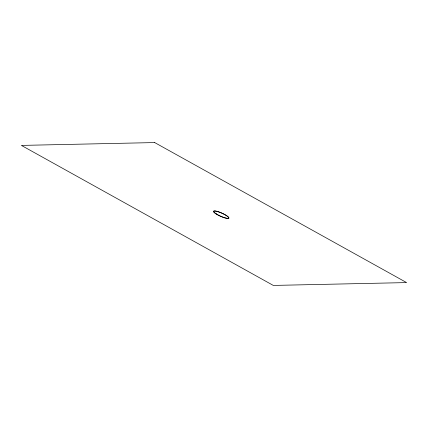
<?xml version="1.0" encoding="UTF-8"?>
<svg xmlns="http://www.w3.org/2000/svg" width="428" height="428" viewBox="0 0 428 428"><rect width="100%" height="100%" fill="white"/><g stroke="black" fill="none" stroke-linecap="round" stroke-linejoin="round"><path stroke-width="0.64" d="M154.695 142.572L21.4 145.408L273.305 285.428L406.6 282.592L154.695 142.572M215.851 213.775A8.512 1.728 24.1 0 0 228.798 218.35A8.512 1.728 24.1 0 0 218.976 211.935A8.512 1.728 24.1 0 0 215.851 213.775M216.108 213.818A8.105 1.642 24.1 0 0 228.434 218.178A8.105 1.642 24.1 0 0 219.083 212.063A8.105 1.642 24.1 0 0 216.108 213.818"/></g></svg>
